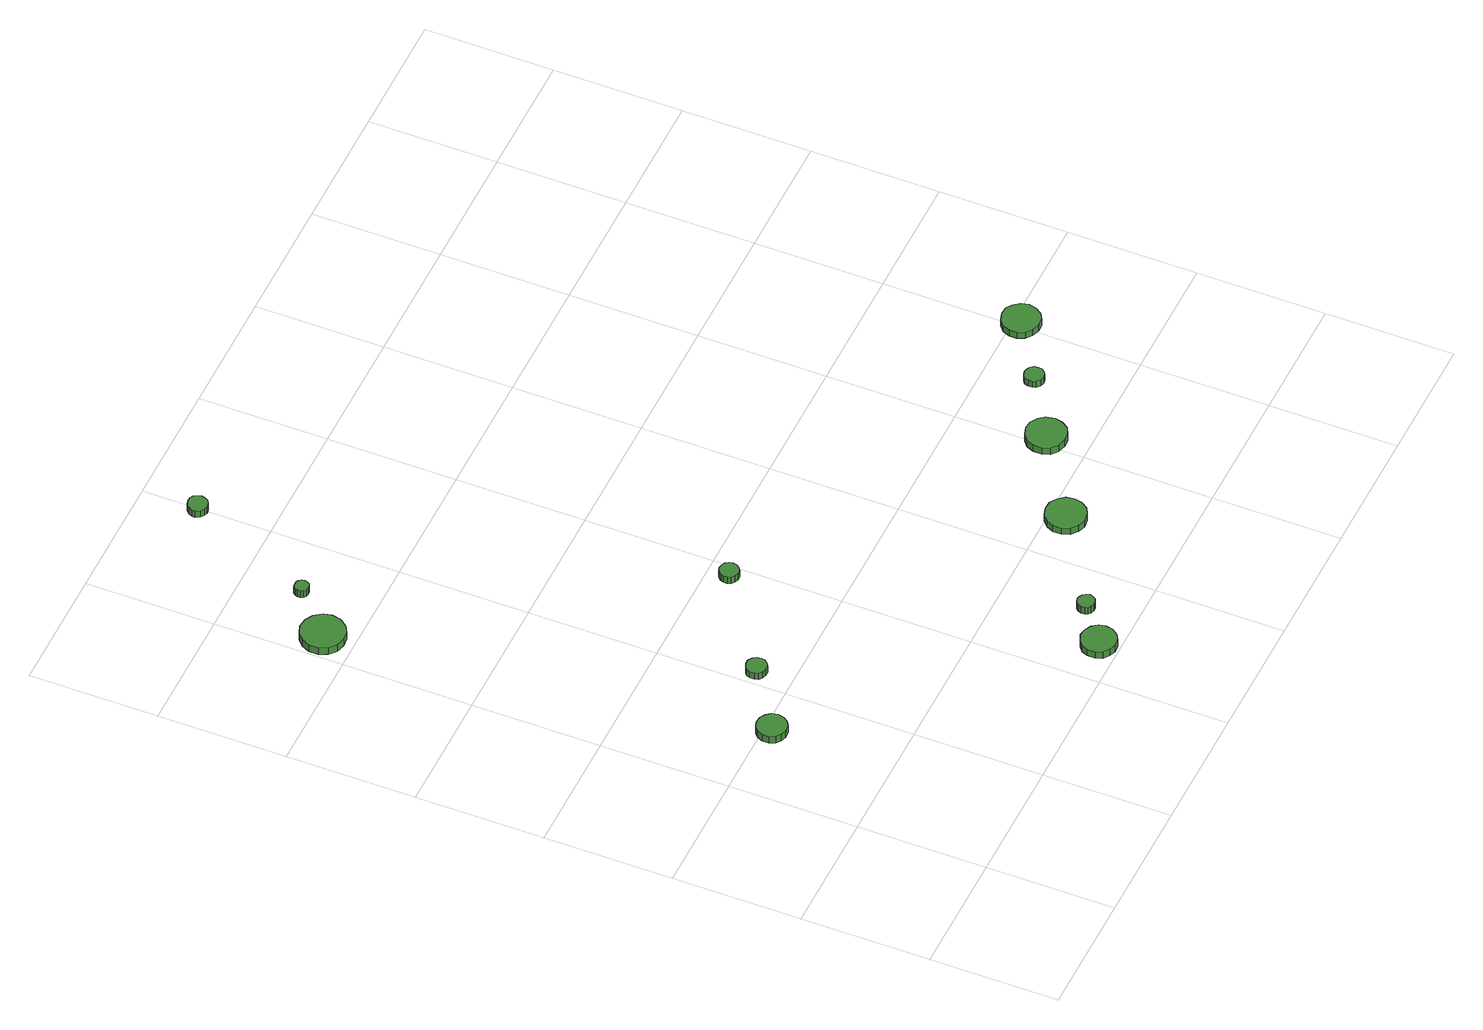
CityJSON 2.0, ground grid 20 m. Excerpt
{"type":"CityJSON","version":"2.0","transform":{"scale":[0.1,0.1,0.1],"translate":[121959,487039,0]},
"CityObjects":{
"tree1":{"type":"SolitaryVegetationObject","attributes":{"function":"something"},"geometry":[{"type":"MultiSurface","lod":"1","boundaries":[[[0,1,2,3,4,5,6,7,8,9,10,11,12,13,14]],[[15,16,17,18,19,20,21,22,23,24,25,26,27,28,29]],[[0,29,28,1]],[[1,28,27,2]],[[2,27,26,3]],[[3,26,25,4]],[[4,25,24,5]],[[5,24,23,6]],[[6,23,22,7]],[[7,22,21,8]],[[8,21,20,9]],[[9,20,19,10]],[[10,19,18,11]],[[11,18,17,12]],[[12,17,16,13]],[[13,16,15,14]],[[14,15,29,0]]]}]},
"tree2":{"type":"SolitaryVegetationObject","attributes":{"function":"something"},"geometry":[{"type":"MultiSurface","lod":"1","boundaries":[[[30,31,32,33,34,35,36,37,38,39,40,41,42,43,44]],[[45,46,47,48,49,50,51,52,53,54,55,56,57,58,59]],[[30,59,58,31]],[[31,58,57,32]],[[32,57,56,33]],[[33,56,55,34]],[[34,55,54,35]],[[35,54,53,36]],[[36,53,52,37]],[[37,52,51,38]],[[38,51,50,39]],[[39,50,49,40]],[[40,49,48,41]],[[41,48,47,42]],[[42,47,46,43]],[[43,46,45,44]],[[44,45,59,30]]]}]},
"tree3":{"type":"SolitaryVegetationObject","attributes":{"function":"something"},"geometry":[{"type":"MultiSurface","lod":"1","boundaries":[[[60,61,62,63,64,65,66,67,68,69,70,71,72,73,74]],[[75,76,77,78,79,80,81,82,83,84,85,86,87,88,89]],[[60,89,88,61]],[[61,88,87,62]],[[62,87,86,63]],[[63,86,85,64]],[[64,85,84,65]],[[65,84,83,66]],[[66,83,82,67]],[[67,82,81,68]],[[68,81,80,69]],[[69,80,79,70]],[[70,79,78,71]],[[71,78,77,72]],[[72,77,76,73]],[[73,76,75,74]],[[74,75,89,60]]]}]},
"tree4":{"type":"SolitaryVegetationObject","attributes":{"function":"something"},"geometry":[{"type":"MultiSurface","lod":"1","boundaries":[[[90,91,92,93,94,95,96,97,98,99,100,101,102,103,104]],[[105,106,107,108,109,110,111,112,113,114,115,116,117,118,119]],[[90,119,118,91]],[[91,118,117,92]],[[92,117,116,93]],[[93,116,115,94]],[[94,115,114,95]],[[95,114,113,96]],[[96,113,112,97]],[[97,112,111,98]],[[98,111,110,99]],[[99,110,109,100]],[[100,109,108,101]],[[101,108,107,102]],[[102,107,106,103]],[[103,106,105,104]],[[104,105,119,90]]]}]},
"tree5":{"type":"SolitaryVegetationObject","attributes":{"function":"something"},"geometry":[{"type":"MultiSurface","lod":"1","boundaries":[[[120,121,122,123,124,125,126,127,128,129,130,131,132,133,134]],[[135,136,137,138,139,140,141,142,143,144,145,146,147,148,149]],[[120,149,148,121]],[[121,148,147,122]],[[122,147,146,123]],[[123,146,145,124]],[[124,145,144,125]],[[125,144,143,126]],[[126,143,142,127]],[[127,142,141,128]],[[128,141,140,129]],[[129,140,139,130]],[[130,139,138,131]],[[131,138,137,132]],[[132,137,136,133]],[[133,136,135,134]],[[134,135,149,120]]]}]},
"tree6":{"type":"SolitaryVegetationObject","attributes":{"function":"something"},"geometry":[{"type":"MultiSurface","lod":"1","boundaries":[[[150,151,152,153,154,155,156,157,158,159,160,161,162,163,164]],[[165,166,167,168,169,170,171,172,173,174,175,176,177,178,179]],[[150,179,178,151]],[[151,178,177,152]],[[152,177,176,153]],[[153,176,175,154]],[[154,175,174,155]],[[155,174,173,156]],[[156,173,172,157]],[[157,172,171,158]],[[158,171,170,159]],[[159,170,169,160]],[[160,169,168,161]],[[161,168,167,162]],[[162,167,166,163]],[[163,166,165,164]],[[164,165,179,150]]]}]},
"tree7":{"type":"SolitaryVegetationObject","attributes":{"function":"something"},"geometry":[{"type":"MultiSurface","lod":"1","boundaries":[[[180,181,182,183,184,185,186,187,188,189,190,191,192,193,194]],[[195,196,197,198,199,200,201,202,203,204,205,206,207,208,209]],[[180,209,208,181]],[[181,208,207,182]],[[182,207,206,183]],[[183,206,205,184]],[[184,205,204,185]],[[185,204,203,186]],[[186,203,202,187]],[[187,202,201,188]],[[188,201,200,189]],[[189,200,199,190]],[[190,199,198,191]],[[191,198,197,192]],[[192,197,196,193]],[[193,196,195,194]],[[194,195,209,180]]]}]},
"tree8":{"type":"SolitaryVegetationObject","attributes":{"function":"something"},"geometry":[{"type":"MultiSurface","lod":"1","boundaries":[[[210,211,212,213,214,215,216,217,218,219,220,221,222,223,224]],[[225,226,227,228,229,230,231,232,233,234,235,236,237,238,239]],[[210,239,238,211]],[[211,238,237,212]],[[212,237,236,213]],[[213,236,235,214]],[[214,235,234,215]],[[215,234,233,216]],[[216,233,232,217]],[[217,232,231,218]],[[218,231,230,219]],[[219,230,229,220]],[[220,229,228,221]],[[221,228,227,222]],[[222,227,226,223]],[[223,226,225,224]],[[224,225,239,210]]]}]},
"tree9":{"type":"SolitaryVegetationObject","attributes":{"function":"something"},"geometry":[{"type":"MultiSurface","lod":"1","boundaries":[[[240,241,242,243,244,245,246,247,248,249,250,251,252,253,254]],[[255,256,257,258,259,260,261,262,263,264,265,266,267,268,269]],[[240,269,268,241]],[[241,268,267,242]],[[242,267,266,243]],[[243,266,265,244]],[[244,265,264,245]],[[245,264,263,246]],[[246,263,262,247]],[[247,262,261,248]],[[248,261,260,249]],[[249,260,259,250]],[[250,259,258,251]],[[251,258,257,252]],[[252,257,256,253]],[[253,256,255,254]],[[254,255,269,240]]]}]},
"tree10":{"type":"SolitaryVegetationObject","attributes":{"function":"something"},"geometry":[{"type":"MultiSurface","lod":"1","boundaries":[[[270,271,272,273,274,275,276,277,278,279,280,281,282,283,284]],[[285,286,287,288,289,290,291,292,293,294,295,296,297,298,299]],[[270,299,298,271]],[[271,298,297,272]],[[272,297,296,273]],[[273,296,295,274]],[[274,295,294,275]],[[275,294,293,276]],[[276,293,292,277]],[[277,292,291,278]],[[278,291,290,279]],[[279,290,289,280]],[[280,289,288,281]],[[281,288,287,282]],[[282,287,286,283]],[[283,286,285,284]],[[284,285,299,270]]]}]},
"tree11":{"type":"SolitaryVegetationObject","attributes":{"function":"something"},"geometry":[{"type":"MultiSurface","lod":"1","boundaries":[[[300,301,302,303,304,305,306,307,308,309,310,311,312,313,314]],[[315,316,317,318,319,320,321,322,323,324,325,326,327,328,329]],[[300,329,328,301]],[[301,328,327,302]],[[302,327,326,303]],[[303,326,325,304]],[[304,325,324,305]],[[305,324,323,306]],[[306,323,322,307]],[[307,322,321,308]],[[308,321,320,309]],[[309,320,319,310]],[[310,319,318,311]],[[311,318,317,312]],[[312,317,316,313]],[[313,316,315,314]],[[314,315,329,300]]]}]},
"tree12":{"type":"SolitaryVegetationObject","attributes":{"function":"something"},"geometry":[{"type":"MultiSurface","lod":"1","boundaries":[[[330,331,332,333,334,335,336,337,338,339,340,341,342,343,344]],[[345,346,347,348,349,350,351,352,353,354,355,356,357,358,359]],[[330,359,358,331]],[[331,358,357,332]],[[332,357,356,333]],[[333,356,355,334]],[[334,355,354,335]],[[335,354,353,336]],[[336,353,352,337]],[[337,352,351,338]],[[338,351,350,339]],[[339,350,349,340]],[[340,349,348,341]],[[341,348,347,342]],[[342,347,346,343]],[[343,346,345,344]],[[344,345,359,330]]]}]}
},
"vertices":[
[146,387,16],[144,397,16],[138,404,16],[130,409,16],[120,410,16],[111,407,16],[104,401,16],[100,392,16],[100,382,16],[104,373,16],[111,367,16],[120,364,16],[130,365,16],[138,370,16],[144,378,16],[144,378,3],[138,370,3],[130,365,3],[120,364,3],[111,367,3],[104,373,3],[100,382,3],[100,392,3],[104,401,3],[111,407,3],[120,410,3],[130,409,3],[138,404,3],[144,397,3],[146,387,3],
[72,1048,15],[69,1061,15],[60,1073,15],[48,1080,15],[34,1082,15],[20,1077,15],[10,1068,15],[4,1055,15],[4,1040,15],[10,1027,15],[20,1018,15],[34,1014,15],[48,1015,15],[60,1022,15],[69,1034,15],[69,1034,2],[60,1022,2],[48,1015,2],[34,1014,2],[20,1018,2],[10,1027,2],[4,1040,2],[4,1055,2],[10,1068,2],[20,1077,2],[34,1082,2],[48,1080,2],[60,1073,2],[69,1061,2],[72,1048,2],
[240,455,14],[239,462,14],[235,467,14],[229,471,14],[222,471,14],[216,469,14],[211,465,14],[209,459,14],[209,452,14],[211,446,14],[216,442,14],[222,440,14],[229,440,14],[235,444,14],[239,449,14],[239,449,2],[235,444,2],[229,440,2],[222,440,2],[216,442,2],[211,446,2],[209,452,2],[209,459,2],[211,465,2],[216,469,2],[222,471,2],[229,471,2],[235,467,2],[239,462,2],[240,455,2],
[119,1112,15],[118,1116,15],[115,1120,15],[111,1122,15],[107,1122,15],[102,1121,15],[99,1118,15],[97,1114,15],[97,1109,15],[99,1105,15],[102,1102,15],[107,1101,15],[111,1101,15],[115,1103,15],[118,1107,15],[118,1107,2],[115,1103,2],[111,1101,2],[107,1101,2],[102,1102,2],[99,1105,2],[97,1109,2],[97,1114,2],[99,1118,2],[102,1121,2],[107,1122,2],[111,1122,2],[115,1120,2],[118,1116,2],[119,1112,2],
[496,31,14],[494,42,14],[487,51,14],[477,56,14],[466,58,14],[456,54,14],[447,47,14],[443,37,14],[443,25,14],[447,15,14],[456,8,14],[466,4,14],[477,5,14],[487,11,14],[494,20,14],[494,20,1],[487,11,1],[477,5,1],[466,4,1],[456,8,1],[447,15,1],[443,25,1],[443,37,1],[447,47,1],[456,54,1],[466,58,1],[477,56,1],[487,51,1],[494,42,1],[496,31,1],
[396,567,15],[395,573,15],[391,578,15],[386,581,15],[380,582,15],[374,580,15],[369,575,15],[367,570,15],[367,564,15],[369,558,15],[374,554,15],[380,552,15],[386,553,15],[391,556,15],[395,561,15],[395,561,2],[391,556,2],[386,553,2],[380,552,2],[374,554,2],[369,558,2],[367,564,2],[367,570,2],[369,575,2],[374,580,2],[380,582,2],[386,581,2],[391,578,2],[395,573,2],[396,567,2],
[544,77,14],[542,83,14],[539,87,14],[534,90,14],[529,91,14],[523,89,14],[519,85,14],[517,80,14],[517,74,14],[519,69,14],[523,66,14],[529,64,14],[534,65,14],[539,67,14],[542,72,14],[542,72,1],[539,67,1],[534,65,1],[529,64,1],[523,66,1],[519,69,1],[517,74,1],[517,80,1],[519,85,1],[523,89,1],[529,91,1],[534,90,1],[539,87,1],[542,83,1],[544,77,1],
[210,1311,19],[208,1317,19],[205,1323,19],[199,1326,19],[193,1326,19],[187,1324,19],[182,1320,19],[179,1314,19],[179,1308,19],[182,1302,19],[187,1298,19],[193,1296,19],[199,1297,19],[205,1300,19],[208,1305,19],[208,1305,6],[205,1300,6],[199,1297,6],[193,1296,6],[187,1298,6],[182,1302,6],[179,1308,6],[179,1314,6],[182,1320,6],[187,1324,6],[193,1326,6],[199,1326,6],[205,1323,6],[208,1317,6],[210,1311,6],
[707,173,16],[705,186,16],[697,196,16],[686,203,16],[673,204,16],[661,200,16],[651,191,16],[646,180,16],[646,167,16],[651,155,16],[661,146,16],[673,142,16],[686,144,16],[697,150,16],[705,161,16],[705,161,4],[697,150,4],[686,144,4],[673,142,4],[661,146,4],[651,155,4],[646,167,4],[646,180,4],[651,191,4],[661,200,4],[673,204,4],[686,203,4],[697,196,4],[705,186,4],[707,173,4],
[843,263,15],[840,276,15],[833,286,15],[821,293,15],[809,294,15],[796,290,15],[787,282,15],[782,270,15],[782,257,15],[787,245,15],[796,237,15],[809,233,15],[821,234,15],[833,240,15],[840,251,15],[840,251,2],[833,240,2],[821,234,2],[809,233,2],[796,237,2],[787,245,2],[782,257,2],[782,270,2],[787,282,2],[796,290,2],[809,294,2],[821,293,2],[833,286,2],[840,276,2],[843,263,2],
[927,326,14],[926,332,14],[922,337,14],[917,340,14],[911,341,14],[905,339,14],[900,335,14],[898,329,14],[898,323,14],[900,318,14],[905,313,14],[911,311,14],[917,312,14],[922,315,14],[926,320,14],[926,320,2],[922,315,2],[917,312,2],[911,311,2],[905,313,2],[900,318,2],[898,323,2],[898,329,2],[900,335,2],[905,339,2],[911,341,2],[917,340,2],[922,337,2],[926,332,2],[927,326,2],
[1036,388,14],[1033,400,14],[1026,409,14],[1016,416,14],[1004,417,14],[992,413,14],[983,405,14],[978,394,14],[978,382,14],[983,371,14],[992,363,14],[1004,359,14],[1016,360,14],[1026,366,14],[1033,376,14],[1033,376,2],[1026,366,2],[1016,360,2],[1004,359,2],[992,363,2],[983,371,2],[978,382,2],[978,394,2],[983,405,2],[992,413,2],[1004,417,2],[1016,416,2],[1026,409,2],[1033,400,2],[1036,388,2]
]}
